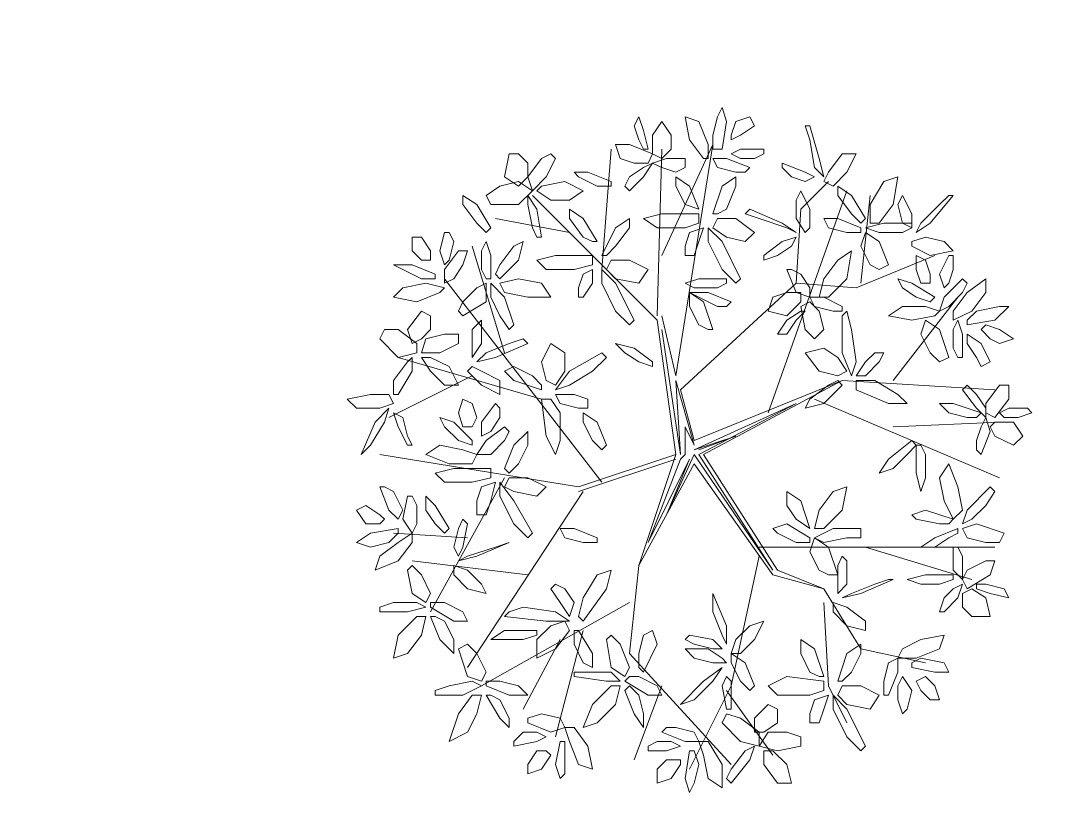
# Model space of a CAD drawing. Header units: millimetres. Extents: x 2424 to 2568, y 1542 to 1762.
# Drawn here: x 2528.55 to 2534.85, y 1622.51 to 1627.22 of the extents above; entities that cross this region are included whole.
import ezdxf

# ---------------------------------------------------------------- set-up
doc = ezdxf.new("R2010")
doc.units = ezdxf.units.MM
doc.layers.add('PDF_0', color=7, linetype='Continuous')

msp = doc.modelspace()

# ---------------------------------------------------------------- linework, layer by layer
at = {"layer": 'PDF_0', "lineweight": 9}
for points in [[(2532.7759, 1626.5221), (2532.8042, 1626.635), (2532.8324, 1626.6915), (2532.8607, 1626.6068), (2532.8324, 1626.4374), (2532.7759, 1626.4374)], [(2532.3524, 1626.4374), (2532.3806, 1626.4374), (2532.3524, 1626.5503), (2532.3241, 1626.635), (2532.2959, 1626.5786), (2532.3241, 1626.4938)], [(2532.7477, 1626.3809), (2532.7195, 1626.3809), (2532.6347, 1626.4938), (2532.6065, 1626.635), (2532.6912, 1626.6068), (2532.7477, 1626.4656)], [(2532.8889, 1626.4938), (2532.8889, 1626.5221), (2532.9171, 1626.6068), (2533.0019, 1626.635), (2533.0301, 1626.5786), (2532.9454, 1626.5221)], [(2532.4653, 1626.3809), (2532.4088, 1626.4091), (2532.4088, 1626.5221), (2532.4653, 1626.6068), (2532.5218, 1626.5221), (2532.5218, 1626.4374)], [(2533.369, 1626.4938), (2533.3972, 1626.3244), (2533.4537, 1626.2679), (2533.4255, 1626.3809), (2533.369, 1626.5786), (2533.3407, 1626.5786)], [(2532.2959, 1626.3526), (2532.2112, 1626.3809), (2532.1829, 1626.4656), (2532.2676, 1626.4656), (2532.4088, 1626.4091), (2532.3806, 1626.3526)], [(2533.0301, 1626.3809), (2532.9454, 1626.3809), (2532.8889, 1626.4091), (2532.9454, 1626.4374), (2533.0866, 1626.4374), (2533.0866, 1626.4091)], [(2531.6464, 1626.3526), (2531.6464, 1626.2679), (2531.5899, 1626.2114), (2531.5052, 1626.2679), (2531.5334, 1626.4091), (2531.5899, 1626.4091)], [(2531.7876, 1626.4091), (2531.8158, 1626.3809), (2531.7593, 1626.2679), (2531.6746, 1626.1832), (2531.6464, 1626.2679), (2531.7311, 1626.3809)], [(2532.55, 1626.2962), (2532.4653, 1626.3244), (2532.4088, 1626.3526), (2532.4936, 1626.3809), (2532.6065, 1626.3809), (2532.6065, 1626.3244)], [(2532.9171, 1626.2962), (2532.8042, 1626.3244), (2532.7759, 1626.3809), (2532.8607, 1626.3809), (2533.0019, 1626.3244), (2532.9736, 1626.2962)], [(2533.4537, 1626.2397), (2533.5102, 1626.2114), (2533.5949, 1626.2962), (2533.6514, 1626.4091), (2533.5667, 1626.4091), (2533.4819, 1626.2962)], [(2532.2676, 1626.2679), (2532.3524, 1626.3244), (2532.4088, 1626.3526), (2532.3524, 1626.2679), (2532.2676, 1626.1832), (2532.2394, 1626.2114)], [(2533.256, 1626.2679), (2533.3407, 1626.2397), (2533.3972, 1626.2679), (2533.3407, 1626.2962), (2533.1995, 1626.3526), (2533.1995, 1626.3244)], [(2531.4769, 1626.2114), (2531.5899, 1626.2397), (2531.6746, 1626.1832), (2531.5899, 1626.0985), (2531.4204, 1626.0985), (2531.3922, 1626.155)], [(2531.7028, 1626.1832), (2531.7311, 1626.2114), (2531.8723, 1626.2397), (2531.9852, 1626.1832), (2531.9005, 1626.1267), (2531.7876, 1626.1267)], [(2532.07, 1626.2114), (2531.957, 1626.2679), (2531.9288, 1626.2962), (2532.0135, 1626.2962), (2532.1547, 1626.2397), (2532.1547, 1626.2114)], [(2532.6065, 1626.0985), (2532.6912, 1626.0702), (2532.6347, 1626.2114), (2532.55, 1626.2679), (2532.55, 1626.2114)], [(2532.8607, 1626.0702), (2532.9171, 1626.2114), (2532.9171, 1626.2679), (2532.8324, 1626.2114), (2532.7759, 1626.042), (2532.8042, 1626.042)], [(2533.7361, 1625.9855), (2533.7926, 1625.9855), (2533.8773, 1626.0985), (2533.9055, 1626.2679), (2533.8208, 1626.2397), (2533.7361, 1626.0985)], [(2533.3407, 1625.929), (2533.369, 1625.9573), (2533.369, 1626.0702), (2533.3125, 1626.1832), (2533.2843, 1626.1267), (2533.2843, 1626.0138)], [(2533.6231, 1626.042), (2533.5384, 1626.155), (2533.5384, 1626.2114), (2533.6231, 1626.155), (2533.7079, 1626.0138), (2533.6796, 1625.9855)], [(2531.3357, 1625.9855), (2531.251, 1626.0985), (2531.251, 1626.155), (2531.3357, 1626.0985), (2531.4204, 1625.9573), (2531.3922, 1625.929)], [(2531.6746, 1625.9573), (2531.6464, 1626.0985), (2531.6464, 1626.155), (2531.7028, 1626.0702), (2531.7311, 1625.9008), (2531.7028, 1625.9008)], [(2533.9055, 1626.0985), (2533.9338, 1626.155), (2533.9903, 1626.042), (2533.9903, 1625.9573), (2533.9338, 1625.9855)], [(2534.1597, 1626.0985), (2534.0467, 1625.9855), (2534.0185, 1625.929), (2534.1032, 1625.9855), (2534.2444, 1626.155), (2534.2162, 1626.155)], [(2531.9852, 1625.9008), (2531.9005, 1626.0138), (2531.9005, 1626.0702), (2531.9852, 1626.0138), (2532.07, 1625.8726), (2532.0417, 1625.8726)], [(2533.0583, 1626.0138), (2533.2278, 1625.9573), (2533.2843, 1625.929), (2533.1995, 1625.9855), (2533.0019, 1626.0702), (2532.9736, 1626.042)], [(2532.1829, 1625.8443), (2532.2676, 1625.9573), (2532.2676, 1626.0138), (2532.1829, 1625.9573), (2532.0982, 1625.7878), (2532.1264, 1625.7878)], [(2532.6065, 1625.9573), (2532.4371, 1625.9573), (2532.3524, 1626.0138), (2532.4653, 1626.042), (2532.6912, 1626.042), (2532.6912, 1625.9855)], [(2532.7759, 1625.9573), (2532.8042, 1626.0138), (2532.9171, 1626.0138), (2533.0301, 1625.929), (2532.9736, 1625.8726), (2532.8607, 1625.9008)], [(2533.5949, 1625.929), (2533.4819, 1625.9573), (2533.4537, 1626.0138), (2533.5384, 1626.0138), (2533.6796, 1625.9573), (2533.6796, 1625.929)], [(2533.9338, 1625.929), (2533.7926, 1625.929), (2533.7079, 1625.9573), (2533.8208, 1625.9855), (2533.9903, 1625.9855), (2533.9903, 1625.9573)], [(2531.1945, 1625.8726), (2531.1663, 1625.7596), (2531.138, 1625.7314), (2531.1098, 1625.8161), (2531.138, 1625.929), (2531.1663, 1625.929)], [(2532.6065, 1625.7878), (2532.663, 1625.7878), (2532.6912, 1625.8726), (2532.7195, 1625.9573), (2532.6347, 1625.929), (2532.6065, 1625.8443)], [(2532.8324, 1625.7031), (2532.7477, 1625.8726), (2532.7477, 1625.9573), (2532.8324, 1625.8726), (2532.9454, 1625.6466), (2532.9171, 1625.6184)], [(2533.7361, 1625.7314), (2533.6796, 1625.8443), (2533.7079, 1625.929), (2533.7926, 1625.8726), (2533.8491, 1625.7314), (2533.7926, 1625.7031)], [(2531.0533, 1625.7596), (2530.9968, 1625.7596), (2530.9404, 1625.8161), (2530.9404, 1625.9008), (2530.9968, 1625.9008), (2531.0533, 1625.8161)], [(2531.364, 1625.7031), (2531.364, 1625.8161), (2531.3922, 1625.8726), (2531.4204, 1625.7878), (2531.4204, 1625.6466), (2531.3922, 1625.6466)], [(2531.4769, 1625.7314), (2531.5616, 1625.8443), (2531.6181, 1625.8726), (2531.5899, 1625.7596), (2531.4769, 1625.6466), (2531.4487, 1625.6749)], [(2533.1713, 1625.7878), (2533.256, 1625.8443), (2533.2843, 1625.9008), (2533.1995, 1625.8726), (2533.0866, 1625.7878), (2533.0866, 1625.7596)], [(2533.9903, 1625.8726), (2533.9903, 1625.8443), (2534.1032, 1625.7878), (2534.2444, 1625.8161), (2534.1879, 1625.8726), (2534.075, 1625.9008)], [(2531.251, 1625.7314), (2531.1945, 1625.6466), (2531.138, 1625.6184), (2531.138, 1625.7031), (2531.2228, 1625.8161), (2531.2792, 1625.8161)], [(2533.4255, 1625.5337), (2533.4819, 1625.5337), (2533.5949, 1625.6466), (2533.6231, 1625.8161), (2533.5384, 1625.7596), (2533.4537, 1625.6466)], [(2530.9968, 1625.6466), (2530.8839, 1625.7031), (2530.8274, 1625.7314), (2530.9404, 1625.7314), (2531.0816, 1625.6749), (2531.0816, 1625.6466)], [(2531.9288, 1625.7031), (2531.7593, 1625.7031), (2531.7028, 1625.7596), (2531.8158, 1625.7878), (2532.0417, 1625.7878), (2532.0417, 1625.7314)], [(2532.1264, 1625.7031), (2532.1547, 1625.7596), (2532.2676, 1625.7596), (2532.3806, 1625.7031), (2532.3241, 1625.6184), (2532.1829, 1625.6466)], [(2534.1032, 1625.6184), (2534.0467, 1625.6184), (2534.0185, 1625.7031), (2534.0185, 1625.7878), (2534.075, 1625.7596), (2534.1032, 1625.6749)], [(2534.2444, 1625.7031), (2534.2162, 1625.6184), (2534.1879, 1625.5902), (2534.1597, 1625.6749), (2534.2162, 1625.7878), (2534.2444, 1625.7878)], [(2531.957, 1625.5337), (2531.9852, 1625.5337), (2532.0417, 1625.6184), (2532.0417, 1625.7031), (2531.9852, 1625.6749), (2531.957, 1625.5902)], [(2532.1829, 1625.449), (2532.0982, 1625.6184), (2532.0982, 1625.7031), (2532.1829, 1625.6184), (2532.2959, 1625.3925), (2532.2676, 1625.3642)], [(2533.3125, 1625.6749), (2533.369, 1625.5902), (2533.369, 1625.5337), (2533.2843, 1625.5619), (2533.2278, 1625.7031), (2533.256, 1625.7031)], [(2531.138, 1625.5902), (2531.1098, 1625.5619), (2530.9686, 1625.5054), (2530.8274, 1625.5337), (2530.8839, 1625.5902), (2531.0251, 1625.6184)], [(2531.251, 1625.5054), (2531.3357, 1625.5902), (2531.3922, 1625.6184), (2531.3922, 1625.5054), (2531.251, 1625.4207), (2531.2228, 1625.449)], [(2531.4769, 1625.4207), (2531.4204, 1625.5337), (2531.4204, 1625.6184), (2531.5052, 1625.5337), (2531.5616, 1625.3642), (2531.5334, 1625.336)], [(2531.4769, 1625.6184), (2531.5052, 1625.5619), (2531.6464, 1625.5337), (2531.7876, 1625.5337), (2531.7311, 1625.6184), (2531.5899, 1625.6466)], [(2532.8042, 1625.5902), (2532.663, 1625.5902), (2532.6065, 1625.6184), (2532.6912, 1625.6466), (2532.8607, 1625.6466), (2532.8607, 1625.6184)], [(2534.0185, 1625.5337), (2533.9338, 1625.5902), (2533.9055, 1625.6466), (2533.9903, 1625.6184), (2534.1314, 1625.5337), (2534.1032, 1625.5054)], [(2534.3009, 1625.5619), (2534.2162, 1625.4772), (2534.1597, 1625.449), (2534.1879, 1625.5337), (2534.3009, 1625.6466), (2534.3291, 1625.6184)], [(2534.2444, 1625.3925), (2534.2444, 1625.449), (2534.3291, 1625.5619), (2534.4421, 1625.6466), (2534.4421, 1625.5619), (2534.3574, 1625.449)], [(2532.8042, 1625.4772), (2532.6912, 1625.5337), (2532.6347, 1625.5619), (2532.7477, 1625.5619), (2532.8889, 1625.5054), (2532.8607, 1625.4772)], [(2532.6912, 1625.3642), (2532.6347, 1625.4772), (2532.6347, 1625.5619), (2532.7195, 1625.5054), (2532.7759, 1625.336), (2532.7477, 1625.336)], [(2533.3125, 1625.5619), (2533.3125, 1625.5054), (2533.2278, 1625.4207), (2533.1148, 1625.449), (2533.1431, 1625.5337), (2533.2278, 1625.5619)], [(2533.4255, 1625.449), (2533.4537, 1625.336), (2533.3972, 1625.2795), (2533.3407, 1625.336), (2533.3125, 1625.4772), (2533.369, 1625.5054)], [(2533.5102, 1625.449), (2533.3972, 1625.4772), (2533.369, 1625.5337), (2533.4537, 1625.5337), (2533.5667, 1625.4772), (2533.5667, 1625.449)], [(2531.0533, 1625.336), (2530.9968, 1625.2795), (2530.9404, 1625.2513), (2530.9121, 1625.336), (2530.9968, 1625.449), (2531.0533, 1625.4207)], [(2533.3407, 1625.449), (2533.3125, 1625.449), (2533.2278, 1625.3925), (2533.1713, 1625.3078), (2533.2278, 1625.3078), (2533.2843, 1625.3925)], [(2533.6231, 1625.336), (2533.6514, 1625.1383), (2533.6231, 1625.0536), (2533.5667, 1625.1948), (2533.5667, 1625.4207), (2533.5949, 1625.449)], [(2534.1597, 1625.449), (2534.1314, 1625.4207), (2533.9903, 1625.3925), (2533.8491, 1625.4207), (2533.9338, 1625.4772), (2534.075, 1625.4772)], [(2534.3856, 1625.449), (2534.5268, 1625.4772), (2534.5833, 1625.4772), (2534.4986, 1625.3925), (2534.3291, 1625.3642), (2534.3291, 1625.3925)], [(2531.3075, 1625.336), (2531.364, 1625.3925), (2531.364, 1625.2513), (2531.3075, 1625.1666), (2531.3075, 1625.223)], [(2534.1032, 1625.1948), (2534.0467, 1625.3078), (2534.075, 1625.3925), (2534.1597, 1625.336), (2534.2162, 1625.1666), (2534.1597, 1625.1383)], [(2534.2444, 1625.223), (2534.2444, 1625.336), (2534.2726, 1625.3925), (2534.3009, 1625.3078), (2534.3009, 1625.1666), (2534.2726, 1625.1666)], [(2534.4138, 1625.336), (2534.4421, 1625.3642), (2534.5268, 1625.336), (2534.6115, 1625.2795), (2534.5268, 1625.2513), (2534.4703, 1625.2795)], [(2530.8557, 1625.336), (2530.9686, 1625.2513), (2530.9686, 1625.1948), (2530.8557, 1625.1666), (2530.7427, 1625.2795), (2530.7709, 1625.336)], [(2531.2228, 1625.3078), (2531.2228, 1625.2513), (2531.1098, 1625.1948), (2530.9968, 1625.1948), (2531.0251, 1625.2795), (2531.138, 1625.3078)], [(2534.3856, 1625.1666), (2534.3291, 1625.2513), (2534.3291, 1625.3078), (2534.4138, 1625.2513), (2534.4703, 1625.1383), (2534.4138, 1625.1101)], [(2531.5334, 1625.2513), (2531.3922, 1625.1948), (2531.3357, 1625.1383), (2531.4487, 1625.1666), (2531.6464, 1625.2513), (2531.6181, 1625.2795)], [(2531.8158, 1624.9971), (2531.7593, 1625.0254), (2531.7311, 1625.1383), (2531.7876, 1625.2513), (2531.8723, 1625.1948), (2531.8723, 1625.0818)], [(2532.3241, 1625.1383), (2532.2394, 1625.1948), (2532.1829, 1625.2513), (2532.2959, 1625.223), (2532.4088, 1625.1383), (2532.4088, 1625.1101)], [(2530.8274, 1625.0254), (2530.9121, 1625.1383), (2530.9404, 1625.1666), (2530.9404, 1625.0818), (2530.8557, 1624.9407), (2530.8274, 1624.9407)], [(2530.9968, 1625.1666), (2531.0533, 1625.1666), (2531.1663, 1625.1101), (2531.2228, 1624.9971), (2531.138, 1624.9971), (2531.0533, 1625.0818)], [(2532.0417, 1625.0818), (2531.9005, 1624.9971), (2531.8158, 1624.9689), (2531.9005, 1625.0818), (2532.0982, 1625.1948), (2532.1264, 1625.1666)], [(2533.5949, 1625.0818), (2533.5384, 1625.0536), (2533.4255, 1625.0818), (2533.3407, 1625.1948), (2533.4537, 1625.223), (2533.5384, 1625.1666)], [(2533.8208, 1625.1948), (2533.7643, 1625.1948), (2533.7079, 1625.1383), (2533.6514, 1625.0536), (2533.7079, 1625.0536), (2533.7926, 1625.1383)], [(2531.3075, 1625.1101), (2531.2792, 1625.0818), (2531.364, 1624.9971), (2531.4769, 1624.9407), (2531.4769, 1625.0254), (2531.364, 1625.0818)], [(2531.6746, 1625.0536), (2531.5616, 1625.1101), (2531.5052, 1625.0818), (2531.5616, 1625.0254), (2531.7311, 1624.9689), (2531.7311, 1624.9971)], [(2533.4819, 1624.9971), (2533.369, 1624.9124), (2533.3407, 1624.8559), (2533.4537, 1624.8842), (2533.5667, 1624.9971), (2533.5384, 1625.0254)], [(2533.7643, 1625.0254), (2533.9055, 1624.9407), (2533.962, 1624.8842), (2533.8491, 1624.8842), (2533.6514, 1624.9689), (2533.6514, 1625.0254)], [(2534.3856, 1624.9407), (2534.4421, 1624.8559), (2534.4421, 1624.7995), (2534.3856, 1624.8559), (2534.3009, 1624.9689), (2534.3291, 1624.9971)], [(2534.4421, 1624.8842), (2534.5268, 1624.9971), (2534.5833, 1624.9971), (2534.5833, 1624.9124), (2534.4986, 1624.7995), (2534.4421, 1624.8277)], [(2530.8274, 1624.8842), (2530.7992, 1624.9407), (2530.6862, 1624.9407), (2530.545, 1624.9124), (2530.6015, 1624.8559), (2530.7427, 1624.8559)], [(2531.3075, 1624.743), (2531.251, 1624.743), (2531.2228, 1624.8277), (2531.251, 1624.9124), (2531.3075, 1624.8842), (2531.3357, 1624.7995)], [(2531.844, 1624.8277), (2531.844, 1624.6583), (2531.8158, 1624.5735), (2531.7593, 1624.6865), (2531.7311, 1624.9124), (2531.7876, 1624.9124)], [(2532.0135, 1624.8559), (2532.0135, 1624.9124), (2531.9288, 1624.9407), (2531.8158, 1624.9407), (2531.844, 1624.8842), (2531.957, 1624.8559)], [(2530.6862, 1624.63), (2530.6297, 1624.5735), (2530.7145, 1624.7712), (2530.7992, 1624.8559), (2530.7709, 1624.7712)], [(2531.4769, 1624.7995), (2531.4204, 1624.7147), (2531.364, 1624.6865), (2531.364, 1624.7712), (2531.4487, 1624.8842), (2531.4769, 1624.8559)], [(2534.3291, 1624.7995), (2534.2162, 1624.8277), (2534.1597, 1624.8842), (2534.2444, 1624.8842), (2534.4138, 1624.8277), (2534.3856, 1624.7995)], [(2534.5268, 1624.8277), (2534.555, 1624.7995), (2534.6398, 1624.7995), (2534.7245, 1624.8277), (2534.6962, 1624.8559), (2534.5833, 1624.8559)], [(2530.9121, 1624.6865), (2530.8839, 1624.7995), (2530.8274, 1624.8277), (2530.8557, 1624.743), (2530.9121, 1624.63), (2530.9404, 1624.63)], [(2531.2228, 1624.6583), (2531.138, 1624.743), (2531.1098, 1624.7995), (2531.1945, 1624.7712), (2531.3075, 1624.6583), (2531.3075, 1624.63)], [(2532.0417, 1624.6583), (2531.9852, 1624.7712), (2531.9852, 1624.8277), (2532.07, 1624.7712), (2532.1264, 1624.63), (2532.0982, 1624.6018)], [(2534.3856, 1624.6583), (2534.4138, 1624.743), (2534.4421, 1624.7995), (2534.4703, 1624.7147), (2534.4138, 1624.5735), (2534.3856, 1624.6018)], [(2531.5052, 1624.6583), (2531.4204, 1624.5735), (2531.3357, 1624.5735), (2531.3922, 1624.6583), (2531.5052, 1624.743), (2531.5334, 1624.7147)], [(2534.4703, 1624.743), (2534.4986, 1624.7712), (2534.6115, 1624.7712), (2534.668, 1624.6865), (2534.6115, 1624.63), (2534.4986, 1624.6865)], [(2531.5899, 1624.5171), (2531.6464, 1624.63), (2531.6464, 1624.7147), (2531.5616, 1624.63), (2531.5052, 1624.4888), (2531.5334, 1624.4606)], [(2533.962, 1624.5735), (2533.8773, 1624.4888), (2533.7926, 1624.4606), (2533.8491, 1624.5453), (2533.9903, 1624.6583), (2534.0185, 1624.63)], [(2531.3357, 1624.5735), (2531.3075, 1624.5171), (2531.1663, 1624.5171), (2531.0251, 1624.5735), (2531.1098, 1624.63), (2531.251, 1624.6018)], [(2534.075, 1624.5735), (2534.075, 1624.4323), (2534.0467, 1624.3476), (2534.0185, 1624.4606), (2534.0185, 1624.63), (2534.0467, 1624.63)], [(2531.3075, 1624.4041), (2531.138, 1624.4041), (2531.0816, 1624.4606), (2531.1945, 1624.4888), (2531.4204, 1624.4888), (2531.4204, 1624.4323)], [(2534.2444, 1624.1782), (2534.3009, 1624.2347), (2534.2726, 1624.3759), (2534.2162, 1624.5171), (2534.1597, 1624.4323), (2534.1879, 1624.2911)], [(2531.5052, 1624.3759), (2531.5334, 1624.4323), (2531.6464, 1624.4323), (2531.7593, 1624.3759), (2531.7028, 1624.3194), (2531.5616, 1624.3476)], [(2530.8274, 1624.3476), (2530.8839, 1624.2347), (2530.8557, 1624.1782), (2530.7992, 1624.2347), (2530.7427, 1624.3759), (2530.7709, 1624.3759)], [(2531.3357, 1624.2064), (2531.3922, 1624.2064), (2531.4204, 1624.2911), (2531.4487, 1624.4041), (2531.364, 1624.3759), (2531.3357, 1624.2911)], [(2531.5616, 1624.1499), (2531.4769, 1624.3194), (2531.4769, 1624.4041), (2531.5616, 1624.2911), (2531.6746, 1624.0935), (2531.6464, 1624.0652)], [(2533.2843, 1624.1782), (2533.369, 1624.1217), (2533.3125, 1624.2911), (2533.2278, 1624.3476), (2533.2278, 1624.2629)], [(2533.3972, 1624.1217), (2533.4537, 1624.1217), (2533.5667, 1624.2347), (2533.5949, 1624.3759), (2533.5102, 1624.3476), (2533.4255, 1624.2347)], [(2534.4421, 1624.2629), (2534.3574, 1624.1782), (2534.3009, 1624.1499), (2534.3291, 1624.2347), (2534.4703, 1624.3759), (2534.4986, 1624.3476)], [(2530.9686, 1624.2629), (2530.9686, 1624.1499), (2530.9404, 1624.0935), (2530.8839, 1624.1782), (2530.9121, 1624.3194), (2530.9404, 1624.3194)], [(2531.0816, 1624.1499), (2531.0251, 1624.2347), (2531.0251, 1624.3194), (2531.0816, 1624.2629), (2531.1663, 1624.1217), (2531.138, 1624.0935)], [(2530.7709, 1624.1782), (2530.7427, 1624.1499), (2530.658, 1624.1499), (2530.6015, 1624.2347), (2530.658, 1624.2629), (2530.7427, 1624.2064)], [(2534.1597, 1624.1499), (2534.0185, 1624.1782), (2533.9903, 1624.2064), (2534.075, 1624.2347), (2534.2444, 1624.1782), (2534.2162, 1624.1499)], [(2531.2228, 1624.1217), (2531.1945, 1624.0087), (2531.2228, 1623.9523), (2531.251, 1624.0087), (2531.2792, 1624.1499), (2531.251, 1624.1782)], [(2530.7992, 1624.037), (2530.6862, 1624.0087), (2530.6015, 1624.037), (2530.6862, 1624.0935), (2530.8557, 1624.1217), (2530.8557, 1624.0935)], [(2530.9404, 1624.0935), (2530.9404, 1624.037), (2530.8557, 1623.924), (2530.7145, 1623.8675), (2530.7427, 1623.9523), (2530.8557, 1624.037)], [(2531.9852, 1624.037), (2531.8723, 1624.0652), (2531.844, 1624.1217), (2531.9288, 1624.1217), (2532.07, 1624.0652), (2532.07, 1624.037)], [(2533.2843, 1624.037), (2533.1713, 1624.0935), (2533.1431, 1624.1217), (2533.2278, 1624.1499), (2533.369, 1624.0652), (2533.369, 1624.037)], [(2533.5949, 1624.0652), (2533.4537, 1624.037), (2533.3972, 1624.0652), (2533.5102, 1624.1217), (2533.6796, 1624.1217), (2533.6796, 1624.0652)], [(2534.2162, 1624.0652), (2534.1314, 1624.0087), (2534.0467, 1624.0087), (2534.1314, 1624.0652), (2534.2726, 1624.1217), (2534.2726, 1624.0935)], [(2534.4421, 1624.037), (2534.3291, 1624.0652), (2534.3009, 1624.1217), (2534.3856, 1624.1499), (2534.555, 1624.0935), (2534.5268, 1624.037)], [(2531.4487, 1624.0087), (2531.5334, 1624.037), (2531.3357, 1623.9523), (2531.2228, 1623.924), (2531.2792, 1623.9523)], [(2533.4255, 1623.8675), (2533.369, 1623.9805), (2533.3972, 1624.0652), (2533.4819, 1624.0087), (2533.5384, 1623.8393), (2533.4819, 1623.8393)], [(2534.3009, 1623.9523), (2534.3009, 1623.8393), (2534.3009, 1623.8111), (2534.2444, 1623.8675), (2534.2444, 1624.0087), (2534.2726, 1624.0087)], [(2533.5384, 1623.8958), (2533.5384, 1623.7828), (2533.5384, 1623.7263), (2533.5949, 1623.7828), (2533.5949, 1623.924), (2533.5667, 1623.9523)], [(2534.3291, 1623.8675), (2534.4421, 1623.924), (2534.4986, 1623.924), (2534.4703, 1623.8393), (2534.3291, 1623.7546), (2534.3009, 1623.8111)], [(2530.9968, 1623.8393), (2531.0533, 1623.7263), (2531.0251, 1623.6699), (2530.9404, 1623.7263), (2530.9121, 1623.8675), (2530.9404, 1623.8958)], [(2531.1945, 1623.8958), (2531.1945, 1623.8393), (2531.2792, 1623.7546), (2531.3922, 1623.7263), (2531.364, 1623.7828), (2531.2792, 1623.8675)], [(2531.9852, 1623.6981), (2532.07, 1623.8393), (2532.1547, 1623.8675), (2532.1264, 1623.7546), (2531.9852, 1623.5569), (2531.957, 1623.5851)], [(2534.1597, 1623.7828), (2534.0467, 1623.7828), (2533.962, 1623.8111), (2534.075, 1623.8393), (2534.2444, 1623.8393), (2534.2444, 1623.8111)], [(2531.8158, 1623.7828), (2531.7876, 1623.7546), (2531.844, 1623.6699), (2531.9005, 1623.5851), (2531.9288, 1623.6699), (2531.8723, 1623.7546)], [(2533.7643, 1623.7828), (2533.6231, 1623.7263), (2533.5667, 1623.6981), (2533.6796, 1623.7263), (2533.8773, 1623.8111), (2533.8491, 1623.8111)], [(2534.1879, 1623.6981), (2534.2444, 1623.7546), (2534.3009, 1623.7828), (2534.2726, 1623.6981), (2534.1879, 1623.6134), (2534.1597, 1623.6134)], [(2534.3856, 1623.7828), (2534.3856, 1623.7546), (2534.4703, 1623.7263), (2534.5833, 1623.6981), (2534.555, 1623.7546), (2534.4421, 1623.7828)], [(2532.7759, 1623.6134), (2532.7759, 1623.7263), (2532.8607, 1623.5287), (2532.8607, 1623.4157), (2532.8324, 1623.4722)], [(2534.3009, 1623.7263), (2534.3574, 1623.7546), (2534.4421, 1623.6981), (2534.4703, 1623.5851), (2534.3574, 1623.5851), (2534.3009, 1623.6416)], [(2530.8274, 1623.6699), (2530.9686, 1623.6699), (2531.0251, 1623.6416), (2530.9121, 1623.6134), (2530.7427, 1623.6134), (2530.7427, 1623.6416)], [(2531.138, 1623.6699), (2531.251, 1623.6134), (2531.2792, 1623.5569), (2531.1945, 1623.5569), (2531.0533, 1623.6416), (2531.0533, 1623.6699)], [(2533.5102, 1623.6699), (2533.5102, 1623.6134), (2533.5949, 1623.5287), (2533.7079, 1623.5004), (2533.7079, 1623.5569), (2533.5949, 1623.6416)], [(2531.6181, 1623.6416), (2531.8158, 1623.6134), (2531.9005, 1623.5569), (2531.7593, 1623.5569), (2531.5052, 1623.5851), (2531.5334, 1623.6134)], [(2531.0251, 1623.5851), (2530.9686, 1623.5851), (2530.8557, 1623.4722), (2530.8274, 1623.331), (2530.9121, 1623.3592), (2530.9968, 1623.4722)], [(2531.138, 1623.5569), (2531.1945, 1623.4439), (2531.1945, 1623.3592), (2531.1098, 1623.4439), (2531.0533, 1623.5851), (2531.0816, 1623.5851)], [(2531.8723, 1623.5569), (2531.9005, 1623.5004), (2531.8158, 1623.3875), (2531.7028, 1623.331), (2531.7028, 1623.4439), (2531.7876, 1623.5287)], [(2532.8889, 1623.3592), (2532.9454, 1623.3592), (2533.0301, 1623.4439), (2533.0866, 1623.5569), (2533.0019, 1623.5287), (2532.9171, 1623.4439)], [(2531.6181, 1623.4439), (2531.4769, 1623.4439), (2531.4204, 1623.4439), (2531.5052, 1623.5004), (2531.7028, 1623.5004), (2531.7028, 1623.4722)], [(2531.9288, 1623.4157), (2531.9852, 1623.3028), (2532.0417, 1623.2745), (2532.0417, 1623.3592), (2531.957, 1623.5004), (2531.9288, 1623.5004)], [(2532.2112, 1623.4157), (2532.2676, 1623.2745), (2532.2394, 1623.218), (2532.1547, 1623.2745), (2532.1264, 1623.4439), (2532.1547, 1623.4722)], [(2532.3241, 1623.3592), (2532.3524, 1623.4722), (2532.4088, 1623.5004), (2532.4371, 1623.4157), (2532.3524, 1623.2463), (2532.3241, 1623.2745)], [(2532.663, 1623.4157), (2532.7759, 1623.3875), (2532.8324, 1623.3875), (2532.7759, 1623.4439), (2532.6347, 1623.4722), (2532.6065, 1623.4439)], [(2533.9055, 1623.331), (2533.9338, 1623.3875), (2534.0467, 1623.4439), (2534.1879, 1623.4722), (2534.1597, 1623.3875), (2534.0185, 1623.331)], [(2531.3357, 1623.3592), (2531.3922, 1623.2463), (2531.364, 1623.1898), (2531.2792, 1623.218), (2531.2228, 1623.3875), (2531.2792, 1623.4157)], [(2533.369, 1623.2463), (2533.3125, 1623.3592), (2533.3125, 1623.4439), (2533.3972, 1623.3875), (2533.4537, 1623.218), (2533.4255, 1623.218)], [(2533.6231, 1623.2463), (2533.6796, 1623.3592), (2533.6796, 1623.4157), (2533.5949, 1623.3592), (2533.5384, 1623.1898), (2533.5667, 1623.1898)], [(2532.8607, 1623.3028), (2532.8324, 1623.331), (2532.7477, 1623.3875), (2532.6065, 1623.3875), (2532.663, 1623.331), (2532.7759, 1623.3028)], [(2532.9454, 1623.1898), (2532.8889, 1623.3028), (2532.8889, 1623.3592), (2532.9736, 1623.3028), (2533.0301, 1623.1616), (2533.0019, 1623.1333)], [(2532.663, 1623.0768), (2532.5783, 1623.0486), (2532.7195, 1623.1898), (2532.8324, 1623.2745), (2532.7759, 1623.1898)], [(2533.8208, 1623.1898), (2533.8491, 1623.3028), (2533.9055, 1623.331), (2533.9055, 1623.2463), (2533.8491, 1623.1051), (2533.8208, 1623.1051)], [(2534.0467, 1623.331), (2534.1879, 1623.3028), (2534.2162, 1623.2463), (2534.1314, 1623.2463), (2533.9903, 1623.2745), (2533.9903, 1623.3028)], [(2532.0135, 1623.2463), (2532.1547, 1623.2463), (2532.2112, 1623.1898), (2532.1264, 1623.1898), (2531.9288, 1623.218), (2531.9288, 1623.2463)], [(2532.3241, 1623.218), (2532.4371, 1623.1616), (2532.4653, 1623.1051), (2532.3806, 1623.1051), (2532.2394, 1623.1898), (2532.2676, 1623.218)], [(2532.8889, 1623.0768), (2532.8889, 1623.1898), (2532.8607, 1623.218), (2532.8324, 1623.1616), (2532.8607, 1623.0204), (2532.8889, 1623.0204)], [(2533.369, 1623.1051), (2533.1713, 1623.1051), (2533.1148, 1623.1616), (2533.2278, 1623.218), (2533.4537, 1623.1898), (2533.4537, 1623.1333)], [(2533.9055, 1623.0768), (2533.9055, 1623.1616), (2533.9338, 1623.218), (2533.9903, 1623.1333), (2533.962, 1623.0204), (2533.9338, 1622.9921)], [(2534.0185, 1623.1898), (2534.075, 1623.218), (2534.1314, 1623.1616), (2534.1597, 1623.0768), (2534.1032, 1623.0768), (2534.0467, 1623.1333)], [(2531.1663, 1623.1616), (2531.3075, 1623.1898), (2531.364, 1623.1616), (2531.251, 1623.1051), (2531.0816, 1623.1051), (2531.0816, 1623.1333)], [(2531.4769, 1623.1898), (2531.5899, 1623.1616), (2531.6464, 1623.1051), (2531.5334, 1623.1051), (2531.3922, 1623.1616), (2531.3922, 1623.1898)], [(2532.2112, 1623.1616), (2532.1547, 1623.1616), (2532.0417, 1623.0486), (2531.9852, 1622.9074), (2532.07, 1622.9356), (2532.1829, 1623.0486)], [(2532.3241, 1623.1051), (2532.3524, 1622.9921), (2532.3524, 1622.9074), (2532.2959, 1622.9921), (2532.2394, 1623.1333), (2532.2676, 1623.1616)], [(2533.5384, 1623.1051), (2533.5667, 1623.1616), (2533.6796, 1623.1616), (2533.7926, 1623.1051), (2533.7361, 1623.0204), (2533.5949, 1623.0486)], [(2531.364, 1623.1051), (2531.3075, 1623.1051), (2531.2228, 1622.9921), (2531.1663, 1622.8227), (2531.2792, 1622.8792), (2531.3357, 1622.9921)], [(2531.4769, 1623.0768), (2531.5334, 1622.9639), (2531.5334, 1622.9074), (2531.4769, 1622.9639), (2531.3922, 1623.1051), (2531.4204, 1623.1051)], [(2533.369, 1622.9356), (2533.4255, 1622.9356), (2533.4537, 1623.0204), (2533.4819, 1623.1051), (2533.3972, 1623.0768), (2533.369, 1622.9921)], [(2533.5949, 1622.8509), (2533.5102, 1623.0204), (2533.5102, 1623.1051), (2533.5949, 1623.0204), (2533.7079, 1622.7944), (2533.6796, 1622.7662)], [(2533.1713, 1622.9356), (2533.0866, 1622.8792), (2533.0301, 1622.8792), (2533.0301, 1622.9639), (2533.1148, 1623.0486), (2533.1713, 1623.0204)], [(2531.7311, 1622.9921), (2531.844, 1622.9639), (2531.8723, 1622.9074), (2531.7876, 1622.8792), (2531.6464, 1622.9356), (2531.6464, 1622.9639)], [(2532.9454, 1622.9639), (2533.0583, 1622.8792), (2533.0583, 1622.7944), (2532.9454, 1622.8227), (2532.8324, 1622.9356), (2532.8607, 1622.9921)], [(2531.8723, 1622.9074), (2531.9288, 1622.9074), (2532.0135, 1622.7944), (2532.0417, 1622.6532), (2531.957, 1622.6815), (2531.9005, 1622.8227)], [(2532.55, 1622.9074), (2532.663, 1622.8792), (2532.6912, 1622.8227), (2532.6065, 1622.8227), (2532.4653, 1622.8792), (2532.4936, 1622.9074)], [(2531.6181, 1622.8792), (2531.7028, 1622.8792), (2531.7593, 1622.8509), (2531.7028, 1622.8227), (2531.5616, 1622.7944), (2531.5616, 1622.8227)], [(2533.3125, 1622.8509), (2533.3125, 1622.7944), (2533.1713, 1622.7662), (2533.0583, 1622.7944), (2533.1148, 1622.8792), (2533.2278, 1622.8792)], [(2531.8723, 1622.7662), (2531.8723, 1622.625), (2531.844, 1622.5968), (2531.8158, 1622.6815), (2531.844, 1622.8227), (2531.8723, 1622.8227)], [(2532.4371, 1622.8227), (2532.5218, 1622.8227), (2532.5783, 1622.7944), (2532.4936, 1622.7662), (2532.3806, 1622.7662), (2532.3806, 1622.7944)], [(2532.6912, 1622.8227), (2532.7477, 1622.8227), (2532.8324, 1622.6815), (2532.8324, 1622.5403), (2532.7477, 1622.5968), (2532.7195, 1622.738)], [(2532.8889, 1622.6532), (2532.9736, 1622.7662), (2533.0301, 1622.7944), (2533.0019, 1622.7097), (2532.8889, 1622.5685), (2532.8607, 1622.5968)], [(2531.7593, 1622.7662), (2531.7876, 1622.738), (2531.7311, 1622.6532), (2531.6464, 1622.625), (2531.6464, 1622.6815), (2531.7028, 1622.7662)], [(2532.5783, 1622.7097), (2532.5783, 1622.6815), (2532.5218, 1622.5968), (2532.4371, 1622.5685), (2532.4371, 1622.6532), (2532.4936, 1622.7097)], [(2532.6912, 1622.6815), (2532.663, 1622.5685), (2532.6347, 1622.512), (2532.6065, 1622.5968), (2532.6347, 1622.7662), (2532.663, 1622.7662)], [(2533.0866, 1622.7662), (2533.1431, 1622.7662), (2533.2278, 1622.6815), (2533.256, 1622.5685), (2533.1713, 1622.5685), (2533.0866, 1622.6815)]]:
    msp.add_lwpolyline(points, close=True, dxfattribs=at)
for points in [[(2532.0982, 1625.7031), (2532.1547, 1626.4374)], [(2532.4371, 1625.4207), (2532.4653, 1626.4374)], [(2532.4653, 1625.7878), (2532.7759, 1626.4656), (2532.55, 1625.0536), (2532.4653, 1625.4207)], [(2533.4819, 1626.2397), (2533.3125, 1626.0702), (2533.2843, 1625.6184), (2533.6514, 1625.5902), (2534.1314, 1625.7878)], [(2533.1148, 1624.8277), (2533.5949, 1626.1832)], [(2532.55, 1624.5735), (2532.4371, 1625.3925), (2531.6746, 1626.155)], [(2533.6796, 1625.6184), (2533.7361, 1626.155)], [(2531.9005, 1625.929), (2531.4487, 1626.0138)], [(2531.5052, 1625.1948), (2531.3075, 1625.8443)], [(2532.0982, 1624.4041), (2531.138, 1625.6466)], [(2533.2843, 1625.6184), (2532.5783, 1624.9689), (2532.663, 1624.6583), (2533.5667, 1625.0254), (2532.7195, 1624.5735), (2533.1713, 1623.8675), (2533.4537, 1623.7546)], [(2533.8773, 1625.0254), (2534.2726, 1625.5337)], [(2532.4653, 1625.336), (2532.5783, 1624.5735), (2532.55, 1625.0254), (2532.663, 1624.63), (2532.6065, 1624.743), (2532.6065, 1624.5735), (2532.5783, 1624.5453), (2532.3806, 1624.037), (2532.6347, 1624.5453), (2532.4936, 1624.2064), (2532.663, 1624.5735), (2533.1431, 1623.8675), (2532.6912, 1624.5735), (2533.2843, 1624.8842), (2532.663, 1624.6018), (2532.9171, 1624.6865), (2532.6912, 1624.6018)], [(2531.7311, 1624.9124), (2530.8557, 1625.1666)], [(2531.3075, 1625.0536), (2530.7992, 1624.7995)], [(2533.5667, 1625.0254), (2534.4986, 1624.9689)], [(2533.3972, 1624.9124), (2534.5268, 1624.4323)], [(2533.8773, 1624.743), (2534.5268, 1624.7712)], [(2534.075, 1623.3028), (2533.6796, 1623.3875), (2533.4537, 1623.7546), (2533.1431, 1623.8393), (2532.663, 1624.5171), (2532.3241, 1623.8958), (2532.55, 1624.5735), (2531.957, 1624.3759), (2530.7427, 1624.5735)], [(2532.55, 1624.5453), (2531.957, 1624.3476)], [(2531.5052, 1624.4323), (2531.0533, 1623.6134)], [(2531.9852, 1624.3476), (2531.2792, 1623.2745)], [(2531.2792, 1624.0652), (2530.8274, 1624.0935)], [(2533.0583, 1624.0087), (2534.4986, 1624.0087)], [(2533.7079, 1624.0087), (2534.3574, 1623.8111)], [(2531.6464, 1623.8393), (2530.9404, 1623.924)], [(2533.0583, 1623.9523), (2532.8889, 1623.1616), (2532.6347, 1622.6532)], [(2532.3241, 1623.8958), (2532.2676, 1623.3592), (2532.8889, 1622.6815)], [(2532.2676, 1623.6699), (2531.364, 1623.1616)], [(2533.4537, 1623.6699), (2533.4819, 1623.1616), (2533.5949, 1622.9356)], [(2531.9852, 1623.5004), (2531.8158, 1622.8509)], [(2531.844, 1623.4439), (2531.6181, 1623.0204)], [(2532.4653, 1623.1616), (2532.2959, 1622.7097)], [(2532.8607, 1623.1333), (2533.1431, 1622.738)]]:
    msp.add_lwpolyline(points, dxfattribs=at)
at = {"layer": 'PDF_0', "lineweight": 50}
msp.add_arc((2501.6982, 1673.414), 50.6196, 235.86548, 321.50389, dxfattribs=at)

doc.saveas('drawing.dxf')
